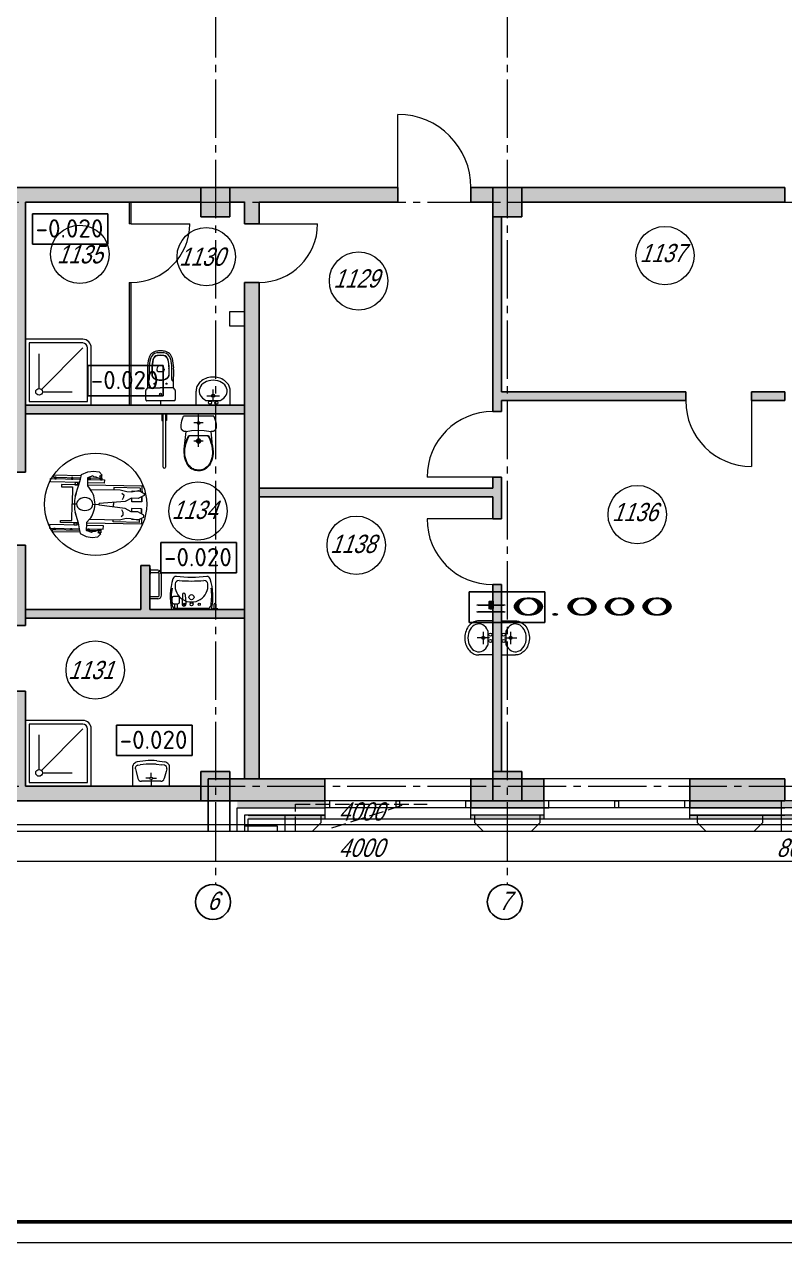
# Model space of a CAD drawing. Header units: millimetres. Extents: x 1949 to 134543, y 1145 to 48705.
# Drawn here: x 76947 to 84239, y 1145 to 12827 of the extents above; entities that cross this region are included whole.
import ezdxf

# ---------------------------------------------------------------- set-up
doc = ezdxf.new("R2010")
doc.units = ezdxf.units.MM
doc.linetypes.add('LTYPE_2', pattern=[270, 200, -70])
doc.linetypes.add('LTYPE_5', pattern=[1100, 800, -100, 100, -100])
for name, color, linetype, lineweight, true_color in [('STANDARD', 18, 'Continuous', 25, 0x000000), ('Общий01', 18, 'Continuous', 13, 0x000000), ('Общий02', 18, 'Continuous', 18, 0x000000), ('Растровая_поверхность', 18, 'Continuous', 5, 0x000000), ('Стена', 18, 'Continuous', 50, 0x000000), ('Текст_1_10', 18, 'Continuous', 25, 0x000000)]:
    doc.layers.add(name, color=color, linetype=linetype, lineweight=lineweight, true_color=true_color)
doc.layers.add('АГПТ', color=7, linetype='Continuous')
doc.layers.add('Горизонтали--MAJ', color=56, linetype='Continuous', lineweight=5)
doc.layers.add('Оси', color=30, linetype='LTYPE_5', lineweight=9)
doc.styles.add('ARIAL', font='arial.ttf')
doc.styles.add('ARIALUNICODEMS', font='ARIALUNI.ttf')
doc.styles.add('ISOCPEUR', font='isocpeur.ttf')

# ---------------------------------------------------------------- blocks, each defined once
blk = doc.blocks.new('1эт')
at = {"layer": 'Стена', "linetype": 'Continuous', "lineweight": 5}
for points in [[(-560371, 409943), (-560371, 409743), (-557771, 409743), (-557771, 409943)], [(-557371, 409943), (-557771, 409943), (-557771, 409543), (-557371, 409543)], [(-553371, 409943), (-553771, 409943), (-553771, 409543), (-553371, 409543)], [(-553371, 409743), (-549771, 409743), (-549771, 409943), (-553371, 409943)], [(-560171, 406843), (-557171, 406843), (-557171, 406963), (-560171, 406963)], [(-553771, 405823), (-556971, 405823), (-556971, 405703), (-553771, 405703)], [(-558591, 404763), (-558591, 404163), (-558471, 404163), (-558471, 404763)], [(-560171, 404043), (-557171, 404043), (-557171, 404163), (-560171, 404163)], [(-557371, 401943), (-557771, 401943), (-557771, 401543), (-557371, 401543)], [(-553371, 401943), (-553771, 401943), (-553771, 401543), (-553371, 401543)], [(-557771, 401743), (-563371, 401743), (-563371, 401543), (-557771, 401543)]]:
    blk.add_hatch(color=252, dxfattribs=at).paths.add_polyline_path(points)
h = blk.add_hatch(color=252, dxfattribs=at)
h.paths.add_polyline_path([(-553771, 409943), (-554069, 409943), (-554069, 409743), (-553771, 409743)])
h.paths.add_polyline_path([(-555069, 409743), (-555069, 409943), (-557371, 409943), (-557371, 409743)])
h = blk.add_hatch(color=252, dxfattribs=at)
h.paths.add_polyline_path([(-560371, 409743), (-560371, 406043), (-560171, 406043), (-560171, 409743)])
h.paths.add_polyline_path([(-560171, 403043), (-560371, 403043), (-560371, 401743), (-560171, 401743)])
h.paths.add_polyline_path([(-560171, 403943), (-560171, 405043), (-560371, 405043), (-560371, 403943)])
h = blk.add_hatch(color=252, dxfattribs=at)
h.paths.add_polyline_path([(-558723, 406963), (-558723, 408643), (-558753, 408643), (-558753, 406963)])
h.paths.add_polyline_path([(-558753, 409443), (-558723, 409443), (-558723, 409743), (-558753, 409743)])
h = blk.add_hatch(color=252, dxfattribs=at)
h.paths.add_polyline_path([(-557171, 408643), (-557171, 401843), (-556971, 401843), (-556971, 408643)])
h.paths.add_polyline_path([(-557171, 409443), (-556971, 409443), (-556971, 409743), (-557171, 409743)])
h = blk.add_hatch(color=252, dxfattribs=at)
h.paths.add_polyline_path([(-553651, 401943), (-553651, 404503), (-553771, 404503), (-553771, 401943)])
h.paths.add_polyline_path([(-553651, 409543), (-553771, 409543), (-553771, 406873), (-553651, 406873)])
h.paths.add_polyline_path([(-553771, 405973), (-553771, 405403), (-553651, 405403), (-553651, 405973)])
h = blk.add_hatch(color=252, dxfattribs=at)
h.paths.add_polyline_path([(-551127, 407143), (-553651, 407143), (-553651, 407023), (-551127, 407023)])
h.paths.add_polyline_path([(-550227, 407143), (-550227, 407023), (-549771, 407023), (-549771, 407143)])
h = blk.add_hatch(color=252, dxfattribs=at)
h.paths.add_polyline_path([(-556071, 401843), (-557371, 401843), (-557371, 401543), (-556071, 401543)])
h.paths.add_polyline_path([(-553071, 401843), (-554071, 401843), (-554071, 401543), (-553071, 401543)])
h.paths.add_polyline_path([(-549771, 401843), (-551071, 401843), (-551071, 401543), (-549771, 401543)])
h = blk.add_hatch(color=252, dxfattribs=at)
h.paths.add_polyline_path([(-549771, 401543), (-551071, 401543), (-551071, 401443), (-549771, 401443)])
h.paths.add_polyline_path([(-557271, 401543), (-557271, 401443), (-556071, 401443), (-556071, 401543)])
h.paths.add_polyline_path([(-554071, 401443), (-553071, 401443), (-553071, 401543), (-554071, 401543)])
h = blk.add_hatch(color=252, dxfattribs=at)
h.paths.add_polyline_path([(-546971, 401543), (-548171, 401543), (-548171, 401443), (-546971, 401443)])
h.paths.add_polyline_path([(-549771, 401543), (-549771, 401443), (-549371, 401443), (-549371, 401543)])
h.paths.add_polyline_path([(-545371, 401543), (-545771, 401543), (-545771, 401443), (-545371, 401443)])
h = blk.add_hatch(color=252, dxfattribs=at)
h.paths.add_polyline_path([(-549771, 401343), (-551071, 401343), (-551071, 401293), (-549771, 401293)])
h.paths.add_polyline_path([(-557121, 401343), (-557121, 401293), (-556071, 401293), (-556071, 401343)])
h.paths.add_polyline_path([(-554071, 401293), (-553071, 401293), (-553071, 401343), (-554071, 401343)])
h = blk.add_hatch(color=252, dxfattribs=at)
h.paths.add_polyline_path([(-546971, 401343), (-548171, 401343), (-548171, 401293), (-546971, 401293)])
h.paths.add_polyline_path([(-549771, 401343), (-549771, 401293), (-549371, 401293), (-549371, 401343)])
h.paths.add_polyline_path([(-545371, 401343), (-545771, 401343), (-545771, 401293), (-545371, 401293)])
at = {"layer": 'STANDARD', "color": 252, "linetype": 'Continuous', "lineweight": 5}
for p, q in [((-557371, 408243), (-557171, 408243)), ((-557371, 408043), (-557371, 408243)), ((-557171, 408243), (-557171, 408043)), ((-557171, 408043), (-557371, 408043)), ((-559389, 402643), (-560171, 402643)), ((-560171, 402643), (-560171, 401743)), ((-559389, 402593), (-560121, 402593)), ((-560121, 402593), (-560121, 401793)), ((-559987, 401968), (-559987, 402445)), ((-559954, 401955), (-559389, 402525)), ((-559321, 401793), (-559321, 402525)), ((-559271, 401743), (-559271, 402525)), ((-558530, 402088), (-558641, 402075)), ((-558519, 402041), (-558599, 402032)), ((-558384, 402041), (-558304, 402032)), ((-558373, 402088), (-558262, 402075)), ((-559941, 401923), (-559535, 401923)), ((-558702, 401743), (-558702, 402019)), ((-558667, 401978), (-558658, 401944)), ((-558658, 401944), (-558631, 401845)), ((-558633, 402028), (-558599, 402032)), ((-558451, 401867), (-558451, 401924)), ((-558270, 402028), (-558304, 402032)), ((-558245, 401944), (-558272, 401845)), ((-558236, 401978), (-558245, 401944)), ((-558201, 401743), (-558201, 402019)), ((-560171, 401743), (-559271, 401743)), ((-560121, 401793), (-559321, 401793)), ((-558702, 401743), (-558201, 401743)), ((-558320, 401808), (-558583, 401808)), ((-558469, 401850), (-558525, 401850)), ((-558451, 401833), (-558451, 401743)), ((-558434, 401850), (-558378, 401850)), ((-549521, 401543), (-549821, 401543)), ((-549821, 401543), (-549821, 401124))]:
    blk.add_line(p, q, dxfattribs=at)
at = {"layer": 'STANDARD', "color": 252, "linetype": 'LTYPE_2', "lineweight": 5}
for p, q in [((-556471, 401493), (-554671, 401493)), ((-556471, 401124), (-556471, 401493)), ((-556471, 401493), (-556171, 401493)), ((-555973, 401169), (-554971, 401493))]:
    blk.add_line(p, q, dxfattribs=at)
at = {"layer": 'STANDARD', "color": 252, "linetype": 'Continuous', "lineweight": 5}
blk.add_circle((-559987, 401923), 45.6, dxfattribs=at)
for centre, radius, start, end in [((-559389, 402525), 118, 0.0323, 90), ((-559389, 402525), 68, 0.0323, 90), ((-558653, 402013), 48.7, 140.2907, 172.9857), ((-558606, 401962), 118, 107.058, 136.0237), ((-558451, 401443), 650, 83.0337, 96.9666), ((-558451, 401445), 600, 83.5076, 96.4926), ((-558297, 401962), 118, 43.9764, 72.9421), ((-558249, 402013), 48.7, 7.0144, 39.7094), ((-558629, 401988), 40, 96.4926, 195.2024), ((-558451, 401850), 17.2, 0, 360), ((-558274, 401988), 40, 344.7977, 83.5075), ((-558583, 401858), 50, 195.2025, 270), ((-558320, 401858), 50, 270.0001, 344.7976)]:
    blk.add_arc(centre, radius, start, end, dxfattribs=at)
at = {"layer": 'АГПТ', "color": 252, "lineweight": 15}
blk.add_lwpolyline([(-590869, 401124), (-566368, 401124), (-566200, 400524), (-566200, 401743), (-566032, 401124), (-540639, 401124)], dxfattribs=at)
at = {"layer": 'Горизонтали--MAJ', "color": 252, "linetype": 'Continuous', "lineweight": 5}
for p, q in [((-559389, 407863), (-560171, 407863)), ((-560171, 407863), (-560171, 406963)), ((-559389, 407813), (-560121, 407813)), ((-560121, 407813), (-560121, 407013)), ((-559954, 407175), (-559389, 407745)), ((-559321, 407013), (-559321, 407745)), ((-559271, 406963), (-559271, 407745)), ((-559987, 407188), (-559987, 407665)), ((-558372, 407456), (-558372, 407444)), ((-558273, 407456), (-558273, 407444)), ((-558484, 407298), (-558501, 407281)), ((-558161, 407298), (-558143, 407281)), ((-557823, 407217), (-557828, 407202)), ((-557816, 407231), (-557823, 407217)), ((-557808, 407245), (-557816, 407231)), ((-557798, 407258), (-557808, 407245)), ((-557788, 407270), (-557798, 407258)), ((-557776, 407282), (-557788, 407270)), ((-557760, 407295), (-557776, 407282)), ((-557742, 407307), (-557760, 407295)), ((-557723, 407318), (-557742, 407307)), ((-557703, 407327), (-557723, 407318)), ((-557682, 407334), (-557703, 407327)), ((-557660, 407340), (-557682, 407334)), ((-557638, 407343), (-557660, 407340)), ((-557615, 407345), (-557638, 407343)), ((-557593, 407345), (-557615, 407345)), ((-557570, 407344), (-557593, 407345)), ((-557548, 407341), (-557570, 407344)), ((-557526, 407335), (-557548, 407341)), ((-557505, 407329), (-557526, 407335)), ((-557484, 407320), (-557505, 407329)), ((-557465, 407310), (-557484, 407320)), ((-557447, 407298), (-557465, 407310)), ((-557426, 407281), (-557447, 407298)), ((-557408, 407263), (-557426, 407281)), ((-557393, 407242), (-557408, 407263)), ((-557381, 407219), (-557393, 407242)), ((-557373, 407195), (-557381, 407219)), ((-559941, 407143), (-559535, 407143)), ((-558525, 407038), (-558525, 407160)), ((-558489, 407199), (-558325, 407199)), ((-558320, 407199), (-558325, 407199)), ((-558156, 407199), (-558320, 407199)), ((-558120, 407160), (-558120, 407038)), ((-557834, 407177), (-557835, 407154)), ((-557835, 406963), (-557835, 407154)), ((-557831, 407189), (-557834, 407177)), ((-557828, 407202), (-557831, 407189)), ((-557686, 407091), (-557516, 407091)), ((-557601, 407006), (-557601, 407176)), ((-557370, 407182), (-557373, 407195)), ((-557368, 407170), (-557370, 407182)), ((-557368, 407154), (-557368, 407170)), ((-557368, 406963), (-557368, 407154)), ((-560171, 406963), (-559271, 406963)), ((-560121, 407013), (-559321, 407013)), ((-558325, 407019), (-558511, 407019)), ((-558322, 407019), (-558325, 407019)), ((-558320, 407019), (-558322, 407019)), ((-558321, 407019), (-558321, 406963)), ((-558133, 407019), (-558320, 407019)), ((-557835, 406963), (-557368, 406963)), ((-557700, 407027), (-557503, 407027)), ((-558321, 406843), (-558221, 406843)), ((-558321, 406837), (-558321, 406843)), ((-558221, 406837), (-558321, 406837)), ((-558304, 406837), (-558304, 406753)), ((-558304, 406753), (-558298, 406753)), ((-558298, 406753), (-558298, 406837)), ((-558298, 406837), (-558298, 406819)), ((-558298, 406756), (-558287, 406756)), ((-558287, 406113), (-558287, 406837)), ((-558255, 406837), (-558255, 406113)), ((-558255, 406756), (-558245, 406756)), ((-558245, 406753), (-558245, 406837)), ((-558245, 406837), (-558245, 406835)), ((-558239, 406753), (-558245, 406753)), ((-558239, 406837), (-558239, 406753)), ((-558221, 406843), (-558222, 406843)), ((-558221, 406843), (-558221, 406837)), ((-558040, 406690), (-558037, 406719)), ((-558037, 406719), (-558031, 406747)), ((-558031, 406747), (-558023, 406774)), ((-558023, 406774), (-558007, 406810)), ((-558023, 406774), (-558023, 406773)), ((-557593, 406810), (-558007, 406810)), ((-558007, 406810), (-558007, 406810)), ((-557737, 406717), (-557865, 406717)), ((-557817, 406720), (-557816, 406723)), ((-557817, 406716), (-557817, 406720)), ((-557817, 406713), (-557817, 406716)), ((-557817, 406716), (-557817, 406716)), ((-557816, 406710), (-557817, 406713)), ((-557816, 406723), (-557814, 406725)), ((-557814, 406708), (-557816, 406710)), ((-557814, 406725), (-557813, 406728)), ((-557813, 406705), (-557814, 406708)), ((-557813, 406728), (-557811, 406730)), ((-557811, 406730), (-557809, 406732)), ((-557809, 406732), (-557806, 406733)), ((-557806, 406733), (-557803, 406734)), ((-557803, 406734), (-557800, 406734)), ((-557801, 406392), (-557801, 406843)), ((-557800, 406734), (-557797, 406734)), ((-557797, 406734), (-557794, 406733)), ((-557794, 406733), (-557792, 406732)), ((-557792, 406732), (-557790, 406730)), ((-557790, 406730), (-557787, 406728)), ((-557787, 406728), (-557786, 406725)), ((-557786, 406708), (-557787, 406705)), ((-557786, 406725), (-557785, 406723)), ((-557785, 406710), (-557786, 406708)), ((-557785, 406723), (-557784, 406720)), ((-557784, 406713), (-557785, 406710)), ((-557784, 406720), (-557783, 406716)), ((-557783, 406716), (-557784, 406713)), ((-557593, 406810), (-557582, 406784)), ((-557582, 406784), (-557573, 406757)), ((-557573, 406757), (-557566, 406729)), ((-557566, 406729), (-557561, 406701)), ((-558041, 406661), (-558040, 406690)), ((-558041, 406661), (-558041, 406661)), ((-558041, 406655), (-558041, 406661)), ((-558040, 406649), (-558041, 406655)), ((-558039, 406644), (-558040, 406649)), ((-558037, 406639), (-558039, 406644)), ((-558035, 406634), (-558037, 406639)), ((-558033, 406629), (-558035, 406634)), ((-558030, 406625), (-558033, 406629)), ((-558027, 406621), (-558030, 406625)), ((-558023, 406617), (-558027, 406621)), ((-558020, 406613), (-558023, 406617)), ((-558015, 406610), (-558020, 406613)), ((-558011, 406608), (-558015, 406610)), ((-558007, 406605), (-558011, 406608)), ((-558002, 406603), (-558007, 406605)), ((-557997, 406602), (-558002, 406603)), ((-557992, 406601), (-557997, 406602)), ((-557997, 406357), (-557971, 406601)), ((-557987, 406600), (-557992, 406601)), ((-557982, 406600), (-557987, 406600)), ((-557976, 406601), (-557982, 406600)), ((-557971, 406601), (-557976, 406601)), ((-557971, 406601), (-557897, 406614)), ((-557971, 406601), (-557971, 406601)), ((-557956, 406503), (-557934, 406545)), ((-557948, 406499), (-557924, 406545)), ((-557934, 406545), (-557667, 406545)), ((-557934, 406545), (-557934, 406544)), ((-557924, 406545), (-557924, 406544)), ((-557897, 406614), (-557800, 406619)), ((-557811, 406703), (-557813, 406705)), ((-557809, 406702), (-557811, 406703)), ((-557806, 406700), (-557809, 406702)), ((-557803, 406699), (-557806, 406700)), ((-557800, 406699), (-557803, 406699)), ((-557797, 406699), (-557800, 406699)), ((-557800, 406619), (-557725, 406616)), ((-557800, 406619), (-557800, 406619)), ((-557794, 406700), (-557797, 406699)), ((-557792, 406702), (-557794, 406700)), ((-557790, 406703), (-557792, 406702)), ((-557787, 406705), (-557790, 406703)), ((-557725, 406616), (-557629, 406601)), ((-557677, 406545), (-557658, 406512)), ((-557667, 406545), (-557648, 406511)), ((-557667, 406545), (-557667, 406544)), ((-557629, 406601), (-557629, 406601)), ((-557622, 406600), (-557629, 406601)), ((-557604, 406357), (-557629, 406601)), ((-557617, 406600), (-557622, 406600)), ((-557612, 406600), (-557617, 406600)), ((-557607, 406601), (-557612, 406600)), ((-557602, 406602), (-557607, 406601)), ((-557597, 406604), (-557602, 406602)), ((-557592, 406606), (-557597, 406604)), ((-557588, 406608), (-557592, 406606)), ((-557584, 406611), (-557588, 406608)), ((-557580, 406614), (-557584, 406611)), ((-557576, 406618), (-557580, 406614)), ((-557573, 406622), (-557576, 406618)), ((-557569, 406626), (-557573, 406622)), ((-557567, 406631), (-557569, 406626)), ((-557564, 406635), (-557567, 406631)), ((-557563, 406640), (-557564, 406635)), ((-557561, 406645), (-557563, 406640)), ((-557561, 406701), (-557559, 406661)), ((-557560, 406651), (-557561, 406645)), ((-557559, 406656), (-557560, 406651)), ((-557559, 406661), (-557559, 406656)), ((-557997, 406357), (-557991, 406395)), ((-557991, 406395), (-557982, 406431)), ((-557988, 406356), (-557982, 406393)), ((-557982, 406431), (-557971, 406468)), ((-557982, 406393), (-557974, 406429)), ((-557974, 406429), (-557963, 406464)), ((-557971, 406468), (-557956, 406503)), ((-557963, 406464), (-557948, 406499)), ((-557737, 406470), (-557865, 406470)), ((-557658, 406512), (-557643, 406479)), ((-557648, 406511), (-557633, 406477)), ((-557643, 406479), (-557631, 406444)), ((-557633, 406477), (-557621, 406441)), ((-557631, 406444), (-557621, 406409)), ((-557621, 406441), (-557611, 406404)), ((-557621, 406409), (-557613, 406356)), ((-557611, 406404), (-557604, 406357)), ((-557999, 406312), (-557997, 406357)), ((-557996, 406282), (-557999, 406312)), ((-557999, 406312), (-557999, 406311)), ((-557997, 406357), (-557997, 406357)), ((-557992, 406252), (-557996, 406282)), ((-557985, 406223), (-557992, 406252)), ((-557989, 406312), (-557988, 406356)), ((-557987, 406283), (-557989, 406312)), ((-557983, 406254), (-557987, 406283)), ((-557976, 406195), (-557985, 406223)), ((-557976, 406226), (-557983, 406254)), ((-557968, 406198), (-557976, 406226)), ((-557628, 406212), (-557644, 406171)), ((-557620, 406209), (-557636, 406167)), ((-557620, 406240), (-557628, 406212)), ((-557615, 406269), (-557620, 406240)), ((-557611, 406238), (-557620, 406209)), ((-557611, 406298), (-557615, 406269)), ((-557613, 406356), (-557611, 406327)), ((-557613, 406356), (-557613, 406355)), ((-557611, 406327), (-557611, 406298)), ((-557606, 406267), (-557611, 406238)), ((-557603, 406297), (-557606, 406267)), ((-557604, 406357), (-557602, 406327)), ((-557604, 406357), (-557604, 406357)), ((-557602, 406327), (-557603, 406297)), ((-559407, 406009), (-559320, 406049)), ((-559320, 406049), (-559241, 406059)), ((-559241, 406059), (-559164, 406046)), ((-559164, 406046), (-559122, 406002)), ((-557964, 406167), (-557976, 406195)), ((-557956, 406171), (-557968, 406198)), ((-557950, 406143), (-557964, 406167)), ((-557964, 406167), (-557964, 406167)), ((-557943, 406148), (-557956, 406171)), ((-557956, 406171), (-557956, 406171)), ((-557940, 406129), (-557950, 406143)), ((-557934, 406135), (-557943, 406148)), ((-557929, 406117), (-557940, 406129)), ((-557923, 406124), (-557934, 406135)), ((-557918, 406106), (-557929, 406117)), ((-557912, 406112), (-557923, 406124)), ((-557905, 406095), (-557918, 406106)), ((-557900, 406103), (-557912, 406112)), ((-557892, 406086), (-557905, 406095)), ((-557887, 406094), (-557900, 406103)), ((-557877, 406078), (-557892, 406086)), ((-557874, 406087), (-557887, 406094)), ((-557862, 406072), (-557877, 406078)), ((-557860, 406081), (-557874, 406087)), ((-557874, 406087), (-557874, 406086)), ((-557848, 406067), (-557862, 406072)), ((-557845, 406076), (-557860, 406081)), ((-557832, 406064), (-557848, 406067)), ((-557830, 406073), (-557845, 406076)), ((-557816, 406061), (-557832, 406064)), ((-557816, 406070), (-557830, 406073)), ((-557800, 406070), (-557816, 406070)), ((-557800, 406060), (-557816, 406061)), ((-557774, 406072), (-557800, 406070)), ((-557800, 406070), (-557800, 406069)), ((-557773, 406063), (-557800, 406060)), ((-557759, 406075), (-557774, 406072)), ((-557757, 406066), (-557773, 406063)), ((-557744, 406080), (-557759, 406075)), ((-557742, 406071), (-557757, 406066)), ((-557730, 406085), (-557744, 406080)), ((-557727, 406077), (-557742, 406071)), ((-557717, 406092), (-557730, 406085)), ((-557712, 406084), (-557727, 406077)), ((-557704, 406101), (-557717, 406092)), ((-557699, 406093), (-557712, 406084)), ((-557691, 406110), (-557704, 406101)), ((-557686, 406103), (-557699, 406093)), ((-557680, 406120), (-557691, 406110)), ((-557674, 406114), (-557686, 406103)), ((-557670, 406132), (-557680, 406120)), ((-557663, 406125), (-557674, 406114)), ((-557660, 406144), (-557670, 406132)), ((-557653, 406139), (-557663, 406125)), ((-557652, 406158), (-557660, 406144)), ((-557644, 406153), (-557653, 406139)), ((-557644, 406171), (-557652, 406158)), ((-557644, 406171), (-557644, 406171)), ((-557636, 406167), (-557644, 406153)), ((-557636, 406167), (-557636, 406167)), ((-559831, 405909), (-559830, 405955)), ((-559432, 405900), (-559831, 405909)), ((-559830, 405955), (-559421, 405946)), ((-559788, 406003), (-559789, 405974)), ((-559789, 405974), (-559417, 405967)), ((-559410, 405995), (-559788, 406003)), ((-559772, 405974), (-559772, 405954)), ((-559751, 405974), (-559772, 405974)), ((-559772, 405954), (-559752, 405953)), ((-559752, 405953), (-559751, 405974)), ((-559681, 405874), (-559681, 405844)), ((-559440, 405869), (-559681, 405874)), ((-559543, 405969), (-559544, 405949)), ((-559544, 405949), (-559523, 405948)), ((-559523, 405969), (-559543, 405969)), ((-559523, 405948), (-559523, 405969)), ((-559494, 405901), (-559495, 405870)), ((-559456, 405901), (-559494, 405901)), ((-559457, 405869), (-559456, 405901)), ((-559440, 405869), (-559421, 405946)), ((-559421, 405946), (-559407, 406009)), ((-559322, 405881), (-559323, 405854)), ((-559321, 405964), (-559322, 405881)), ((-559093, 405893), (-559322, 405898)), ((-559250, 405992), (-559321, 405964)), ((-559321, 405964), (-559125, 405960)), ((-559321, 405944), (-559092, 405939)), ((-559304, 405964), (-559304, 405944)), ((-559284, 405964), (-559304, 405964)), ((-559304, 405944), (-559284, 405943)), ((-559284, 405943), (-559284, 405964)), ((-559236, 405977), (-559250, 405992)), ((-559202, 405976), (-559236, 405977)), ((-559154, 405951), (-559202, 405976)), ((-559122, 406002), (-559159, 405990)), ((-559159, 405990), (-559144, 405961)), ((-559125, 405989), (-559159, 405990)), ((-559144, 405961), (-559154, 405951)), ((-559144, 405961), (-559145, 405940)), ((-559145, 405940), (-559124, 405940)), ((-559124, 405960), (-559144, 405961)), ((-559125, 405960), (-559125, 405989)), ((-559124, 405940), (-559124, 405960)), ((-559092, 405939), (-559093, 405893)), ((-559681, 405844), (-559527, 405840)), ((-559527, 405840), (-559532, 405610)), ((-559495, 405870), (-559457, 405869)), ((-559490, 405716), (-559440, 405869)), ((-558574, 405851), (-559323, 405866)), ((-559323, 405854), (-559285, 405808)), ((-559285, 405808), (-558875, 405799)), ((-558961, 405833), (-558962, 405801)), ((-558601, 405825), (-558961, 405833)), ((-558875, 405799), (-558786, 405777)), ((-558853, 405757), (-558827, 405731)), ((-558827, 405731), (-558828, 405700)), ((-558786, 405777), (-558722, 405776)), ((-558722, 405776), (-558625, 405792)), ((-558713, 405777), (-558713, 405787)), ((-558713, 405787), (-558602, 405784)), ((-558547, 405722), (-558627, 405683)), ((-558625, 405792), (-558546, 405749)), ((-558601, 405825), (-558602, 405784)), ((-558577, 405707), (-558579, 405636)), ((-558579, 405636), (-558577, 405707)), ((-558576, 405765), (-558574, 405851)), ((-558576, 405784), (-558576, 405765)), ((-558546, 405749), (-558547, 405722)), ((-559537, 405379), (-559532, 405610)), ((-559532, 405610), (-559472, 405608)), ((-559250, 405604), (-559169, 405602)), ((-559163, 405615), (-559169, 405602)), ((-559163, 405589), (-559169, 405602)), ((-558805, 405642), (-559163, 405615)), ((-558807, 405547), (-559163, 405589)), ((-558967, 405566), (-558966, 405598)), ((-558965, 405630), (-558966, 405598)), ((-558828, 405700), (-558848, 405665)), ((-558725, 405501), (-558807, 405547)), ((-558721, 405685), (-558805, 405642)), ((-558627, 405683), (-558721, 405685)), ((-558718, 405546), (-558719, 405501)), ((-558581, 405543), (-558718, 405546)), ((-558716, 405639), (-558715, 405684)), ((-558579, 405636), (-558716, 405639)), ((-558582, 405472), (-558581, 405543)), ((-558581, 405543), (-558582, 405472)), ((-559692, 405352), (-559691, 405382)), ((-559691, 405382), (-559537, 405379)), ((-559495, 405502), (-559451, 405347)), ((-559333, 405357), (-559294, 405401)), ((-559294, 405401), (-558884, 405392)), ((-558971, 405363), (-558970, 405394)), ((-558884, 405392), (-558793, 405411)), ((-558860, 405434), (-558833, 405459)), ((-558833, 405489), (-558851, 405525)), ((-558833, 405459), (-558833, 405489)), ((-558793, 405411), (-558730, 405410)), ((-558730, 405410), (-558633, 405389)), ((-558631, 405499), (-558725, 405501)), ((-558721, 405408), (-558721, 405398)), ((-558721, 405398), (-558610, 405396)), ((-558633, 405389), (-558553, 405429)), ((-558552, 405456), (-558631, 405499)), ((-558611, 405355), (-558610, 405396)), ((-558583, 405414), (-558585, 405329)), ((-558584, 405395), (-558583, 405414)), ((-558553, 405429), (-558552, 405456)), ((-559843, 405324), (-559844, 405277)), ((-559844, 405277), (-559436, 405269)), ((-559445, 405315), (-559843, 405324)), ((-559804, 405227), (-559804, 405256)), ((-559804, 405256), (-559432, 405248)), ((-559426, 405220), (-559804, 405227)), ((-559787, 405256), (-559786, 405276)), ((-559766, 405255), (-559787, 405256)), ((-559786, 405276), (-559766, 405276)), ((-559766, 405276), (-559766, 405255)), ((-559451, 405347), (-559692, 405352)), ((-559558, 405251), (-559558, 405271)), ((-559558, 405271), (-559537, 405271)), ((-559538, 405251), (-559558, 405251)), ((-559537, 405271), (-559538, 405251)), ((-559507, 405317), (-559506, 405348)), ((-559469, 405316), (-559507, 405317)), ((-559506, 405348), (-559468, 405347)), ((-559468, 405347), (-559469, 405316)), ((-559451, 405347), (-559436, 405269)), ((-559436, 405269), (-559424, 405205)), ((-559424, 405205), (-559339, 405162)), ((-559336, 405246), (-559334, 405330)), ((-559267, 405216), (-559336, 405246)), ((-559336, 405246), (-559140, 405242)), ((-559335, 405267), (-559106, 405262)), ((-559334, 405330), (-559333, 405357)), ((-558585, 405329), (-559334, 405344)), ((-559105, 405308), (-559334, 405313)), ((-559319, 405246), (-559319, 405266)), ((-559319, 405266), (-559298, 405266)), ((-559299, 405245), (-559319, 405246)), ((-559298, 405266), (-559299, 405245)), ((-559252, 405230), (-559267, 405216)), ((-559218, 405230), (-559252, 405230)), ((-559169, 405252), (-559218, 405230)), ((-559175, 405214), (-559160, 405243)), ((-559139, 405200), (-559175, 405214)), ((-559141, 405214), (-559175, 405214)), ((-559160, 405243), (-559169, 405252)), ((-559160, 405243), (-559159, 405263)), ((-559139, 405242), (-559160, 405243)), ((-559159, 405263), (-559139, 405263)), ((-559140, 405242), (-559141, 405214)), ((-559139, 405263), (-559139, 405242)), ((-559106, 405262), (-559105, 405308)), ((-558611, 405355), (-558971, 405363)), ((-559339, 405162), (-559260, 405148)), ((-559260, 405148), (-559183, 405159)), ((-559183, 405159), (-559139, 405200)), ((-558471, 404752), (-558465, 404752)), ((-558465, 404722), (-558471, 404722)), ((-558471, 404647), (-558471, 404722)), ((-558465, 404722), (-558465, 404647)), ((-558465, 404647), (-558471, 404647)), ((-558359, 404702), (-558465, 404702)), ((-558465, 404670), (-558358, 404670)), ((-558341, 404356), (-558341, 404654)), ((-558309, 404358), (-558309, 404652)), ((-558465, 404362), (-558471, 404362)), ((-558471, 404362), (-558471, 404287)), ((-558465, 404287), (-558471, 404287)), ((-558465, 404287), (-558465, 404362)), ((-558465, 404339), (-558358, 404339)), ((-558359, 404308), (-558465, 404308)), ((-558163, 404261), (-558163, 404321)), ((-558083, 404341), (-558143, 404341)), ((-558143, 404241), (-558083, 404241)), ((-558133, 404241), (-558133, 404166)), ((-558133, 404241), (-558093, 404241)), ((-558093, 404241), (-558093, 404166)), ((-558063, 404261), (-558063, 404321)), ((-558020, 404368), (-558028, 404236)), ((-558005, 404233), (-557999, 404233)), ((-558002, 404229), (-558002, 404237)), ((-557984, 404368), (-557976, 404236)), ((-557591, 404228), (-557591, 404169)), ((-557574, 404243), (-557576, 404243)), ((-557559, 404169), (-557559, 404228)), ((-558170, 404163), (-557625, 404163)), ((-558133, 404166), (-558153, 404166)), ((-558115, 404178), (-557679, 404178)), ((-558041, 404163), (-558101, 404163)), ((-558093, 404166), (-558073, 404166)), ((-557612, 404169), (-557612, 404163)), ((-557537, 404169), (-557612, 404169)), ((-554129, 403890), (-554137, 403870)), ((-554118, 403909), (-554129, 403890)), ((-554107, 403928), (-554118, 403909)), ((-554090, 403948), (-554107, 403928)), ((-554071, 403966), (-554090, 403948)), ((-554050, 403981), (-554071, 403966)), ((-554027, 403993), (-554050, 403981)), ((-554003, 404002), (-554027, 403993)), ((-553991, 404004), (-554003, 404002)), ((-553978, 404006), (-553991, 404004)), ((-553963, 404007), (-553978, 404006)), ((-553771, 404007), (-553963, 404007)), ((-553835, 403674), (-553835, 403872)), ((-553771, 403539), (-553771, 404007)), ((-553651, 404007), (-553460, 404007)), ((-553651, 403539), (-553651, 404007)), ((-553588, 403674), (-553588, 403872)), ((-553460, 404007), (-553445, 404006)), ((-553445, 404006), (-553432, 404004)), ((-553432, 404004), (-553420, 404002)), ((-553420, 404002), (-553396, 403993)), ((-553396, 403993), (-553373, 403981)), ((-553373, 403981), (-553352, 403966)), ((-553352, 403966), (-553333, 403948)), ((-553333, 403948), (-553316, 403928)), ((-553316, 403928), (-553305, 403909)), ((-553305, 403909), (-553294, 403890)), ((-553294, 403890), (-553286, 403870)), ((-554152, 403804), (-554154, 403782)), ((-554154, 403782), (-554154, 403759)), ((-554154, 403759), (-554152, 403737)), ((-554149, 403827), (-554152, 403804)), ((-554152, 403737), (-554148, 403715)), ((-554144, 403848), (-554149, 403827)), ((-554148, 403715), (-554143, 403693)), ((-554137, 403870), (-554144, 403848)), ((-553814, 403773), (-553984, 403773)), ((-553899, 403688), (-553899, 403858)), ((-553609, 403773), (-553439, 403773)), ((-553524, 403688), (-553524, 403858)), ((-553286, 403870), (-553279, 403848)), ((-553275, 403715), (-553280, 403693)), ((-553279, 403848), (-553274, 403827)), ((-553271, 403737), (-553275, 403715)), ((-553274, 403827), (-553271, 403804)), ((-553271, 403804), (-553269, 403782)), ((-553269, 403759), (-553271, 403737)), ((-553269, 403782), (-553269, 403759)), ((-554143, 403693), (-554135, 403672)), ((-554135, 403672), (-554126, 403652)), ((-554126, 403652), (-554116, 403633)), ((-554116, 403633), (-554104, 403615)), ((-554104, 403615), (-554090, 403598)), ((-554090, 403598), (-554079, 403587)), ((-554079, 403587), (-554066, 403576)), ((-554066, 403576), (-554053, 403567)), ((-554053, 403567), (-554040, 403559)), ((-554040, 403559), (-554025, 403552)), ((-554025, 403552), (-554010, 403546)), ((-554010, 403546), (-553998, 403543)), ((-553998, 403543), (-553985, 403541)), ((-553985, 403541), (-553963, 403539)), ((-553771, 403539), (-553963, 403539)), ((-553651, 403539), (-553460, 403539)), ((-553438, 403541), (-553460, 403539)), ((-553425, 403543), (-553438, 403541)), ((-553413, 403546), (-553425, 403543)), ((-553398, 403552), (-553413, 403546)), ((-553383, 403559), (-553398, 403552)), ((-553370, 403567), (-553383, 403559)), ((-553357, 403576), (-553370, 403567)), ((-553344, 403587), (-553357, 403576)), ((-553333, 403598), (-553344, 403587)), ((-553319, 403615), (-553333, 403598)), ((-553307, 403633), (-553319, 403615)), ((-553296, 403652), (-553307, 403633)), ((-553288, 403672), (-553296, 403652)), ((-553280, 403693), (-553288, 403672))]:
    blk.add_line(p, q, dxfattribs=at)
for centre, radius in [((-558405, 407255), 7.5), ((-558240, 407255), 7.5), ((-559987, 407143), 45.6), ((-558322, 407110), 13.5), ((-557601, 407091), 21.3), ((-557644, 406995), 21.3), ((-557559, 406995), 21.3), ((-557801, 406470), 30), ((-557801, 406470), 25), ((-559212, 405603), 700), ((-558332, 404673), 15.9), ((-558002, 404233), 15), ((-558002, 404233), 3.27), ((-557898, 404331), 35), ((-557897, 404233), 20), ((-557792, 404233), 15), ((-553899, 403773), 21.3), ((-553803, 403816), 21.3), ((-553803, 403730), 21.3), ((-553620, 403816), 21.3), ((-553620, 403730), 21.3), ((-553524, 403773), 21.3)]:
    blk.add_circle(centre, radius, dxfattribs=at)
for centre, radius, start, end in [((-559389, 407745), 118, 0.0323, 90), ((-559389, 407745), 68, 0.0323, 90), ((-557952, 407464), 550, 165.4605, 179.2905), ((-558355, 407568), 134, 98.8162, 165.4605), ((-557952, 407464), 526, 165.4605, 179.2905), ((-558355, 407568), 110, 98.8162, 165.4605), ((-557952, 407464), 490, 165.4605, 179.2905), ((-557952, 407464), 486, 165.4605, 179.2905), ((-558355, 407568), 74, 98.8162, 165.4605), ((-558355, 407568), 70, 98.8162, 165.4605), ((-558325, 407374), 330, 89.5659, 98.8162), ((-558325, 407374), 306, 89.5319, 98.8162), ((-558325, 407374), 270, 89.4695, 98.8162), ((-558325, 407374), 266, 89.4615, 98.8162), ((-558320, 407374), 330, 81.1838, 90.4341), ((-558320, 407374), 306, 81.1838, 90.4681), ((-558320, 407374), 270, 81.1838, 90.5305), ((-558320, 407374), 266, 81.1838, 90.5385), ((-558290, 407568), 70, 14.5395, 81.1838), ((-558290, 407568), 74, 14.5395, 81.1838), ((-558290, 407568), 110, 14.5395, 81.1838), ((-558290, 407568), 134, 14.5395, 81.1838), ((-558692, 407464), 486, 0.7095, 14.5395), ((-558692, 407464), 490, 0.7095, 14.5395), ((-558692, 407464), 526, 0.7095, 14.5395), ((-558692, 407464), 550, 0.7095, 14.5395), ((-553003, 407402), 5500, 179.2905, 182.1362), ((-553003, 407402), 5476, 179.2905, 180.9364), ((-553003, 407402), 5440, 179.2905, 180.1648), ((-558368, 407387), 75, 180.1648, 250.016), ((-553003, 407402), 5436, 179.2905, 180.1648), ((-558368, 407387), 71, 180.1648, 250.016), ((-558325, 407456), 47, 86.9509, 180), ((-558352, 407444), 20, 180, 260.2849), ((-558325, 407601), 180, 260.2849, 270.7958), ((-558320, 407456), 47, 0, 93.0491), ((-558320, 407601), 180, 269.2042, 279.7151), ((-558293, 407444), 20, 279.7151, 360), ((-558277, 407387), 71, 289.984, 359.8352), ((-558277, 407387), 75, 289.984, 359.8352), ((-563642, 407402), 5436, 359.8352, 0.7095), ((-563642, 407402), 5440, 359.8352, 0.7095), ((-563642, 407402), 5476, 359.0636, 0.7095), ((-563642, 407402), 5500, 357.8638, 0.7095), ((-558498, 407313), 20, 315, 0.9364), ((-558325, 407504), 200, 250.016, 270.7162), ((-558325, 407504), 196, 250.016, 270.7308), ((-558320, 407504), 196, 269.2692, 289.984), ((-558320, 407504), 200, 269.2838, 289.984), ((-558147, 407313), 20, 179.0636, 225), ((-558506, 407160), 19, 124.9372, 180), ((-558522, 407184), 10, 304.9372, 343.7848), ((-558489, 407174), 25, 90, 163.7848), ((-558156, 407174), 25, 16.2152, 90), ((-558122, 407184), 10, 196.2152, 235.0628), ((-558139, 407160), 19, 0, 55.0628), ((-558505, 407038), 20, 180, 240.9831), ((-558511, 407027), 8, 245.2115, 270), ((-558133, 407027), 8, 270, 294.7885), ((-558140, 407038), 20, 299.0169, 0), ((-558271, 406113), 16, 180.045, 359.9417), ((-558359, 404652), 50, 359.998, 89.9962), ((-558358, 404654), 16.7, 359.998, 89.9962), ((-557421, 404341), 770, 161.7769, 193.3781), ((-558105, 404566), 50, 90.0118, 161.7769), ((-558073, 404509), 50, 84.8385, 174.1032), ((-557897, 406591), 1985, 263.9836, 276.0401), ((-557898, 406439), 1887, 264.8385, 275.1913), ((-557723, 404509), 50, 5.9265, 95.1913), ((-557690, 404566), 50, 18.2467, 90.0118), ((-558374, 404341), 770, 346.6455, 18.2468), ((-557553, 404335), 622, 169.0142, 190.8), ((-557898, 404491), 226, 174.1032, 5.9265), ((-558002, 404368), 18, 0.0118, 180.0118), ((-558372, 404339), 751, 350.884, 8.777), ((-558359, 404358), 50, 269.9962, 359.998), ((-558358, 404356), 16.7, 269.9962, 359.998), ((-558115, 404228), 50, 190.8, 270.0118), ((-558143, 404321), 20, 90.0118, 180.0118), ((-558143, 404261), 20, 180.0118, 270.0118), ((-558083, 404321), 20, 0.0118, 90.0118), ((-558083, 404261), 20, 270.0118, 0.0118), ((-558004, 404233), 24.1, 171.1, 275.2403), ((-558000, 404233), 24.1, 264.7833, 8.9237), ((-557679, 404228), 50, 270.0118, 350.884), ((-557576, 404228), 15, 90.0118, 180.0118), ((-557574, 404228), 15, 0.0118, 90.0118)]:
    blk.add_arc(centre, radius, start, end, dxfattribs=at)
for centre, major_axis, ratio, start_param, end_param in [((-557601, 407154), (-191, 0), 0.777778, 2.111896, 7.312882), ((-559361, 405606), (9, -247), 0.570042, 4.036454, 4.679338), ((-559361, 405606), (9, -247), 0.570042, 1.537746, 2.506215), ((-559361, 405606), (-20, -247), 0.570042, 4.74544, 5.388324), ((-559361, 405606), (-111, 2), 0.793108, 0, 3.141593), ((-559361, 405606), (111, -2), 0.793108, 0, 3.141593), ((-559361, 405606), (-20, -247), 0.570042, 0.635378, 1.603847), ((-553963, 403773), (0, -191), 0.777778, 2.111896, 7.312882), ((-553460, 403773), (0, 191), 0.777778, 2.111896, 7.312882)]:
    blk.add_ellipse(centre, major_axis=major_axis, ratio=ratio, start_param=start_param, end_param=end_param, dxfattribs=at)
at = {"layer": 'Общий01', "color": 252, "linetype": 'LTYPE_5', "lineweight": 5}
for p, q in [((-557571, 440023), (-557571, 400396)), ((-553571, 440023), (-553571, 400396)), ((-589863, 409743), (-542535, 409743)), ((-589863, 401743), (-542536, 401743))]:
    blk.add_line(p, q, dxfattribs=at)
at = {"layer": 'Общий01', "color": 252, "linetype": 'Continuous', "lineweight": 5}
for p, q in [((-587571, 401216), (-545571, 401216)), ((-587571, 400716), (-545571, 400716))]:
    blk.add_line(p, q, dxfattribs=at)
at = {"layer": 'Общий01', "color": 252, "linetype": 'Continuous', "lineweight": 25}
for centre in [(-557605, 400156), (-553605, 400156)]:
    blk.add_circle(centre, 240, dxfattribs=at)
at = {"layer": 'Общий02', "color": 252, "linetype": 'Continuous', "lineweight": 5}
for p, q in [((-554071, 401843), (-556071, 401843)), ((-551071, 401843), (-553071, 401843)), ((-556071, 401293), (-554071, 401293)), ((-553071, 401293), (-551071, 401293))]:
    blk.add_line(p, q, dxfattribs=at)
at = {"layer": 'Оси', "color": 252, "linetype": 'Continuous', "lineweight": 25}
for p, q in [((-559042, 409582), (-560075, 409582)), ((-560075, 409582), (-560075, 409165)), ((-559042, 409165), (-559042, 409582)), ((-560075, 409165), (-559042, 409165)), ((-558286, 407505), (-559319, 407505)), ((-559319, 407505), (-559319, 407088)), ((-558286, 407088), (-558286, 407505)), ((-559319, 407088), (-558286, 407088)), ((-557283, 405079), (-558316, 405079)), ((-558316, 405079), (-558316, 404662)), ((-557283, 404662), (-557283, 405079)), ((-558316, 404662), (-557283, 404662)), ((-553058, 404402), (-554092, 404402)), ((-554092, 404402), (-554092, 403985)), ((-553058, 403985), (-553058, 404402)), ((-554092, 403985), (-553058, 403985)), ((-557890, 402577), (-558924, 402577)), ((-558924, 402577), (-558924, 402160)), ((-557890, 402160), (-557890, 402577)), ((-558924, 402160), (-557890, 402160))]:
    blk.add_line(p, q, dxfattribs=at)
at = {"layer": 'Растровая_поверхность', "color": 252, "linetype": 'Continuous', "lineweight": 9}
for p, q in [((-556621, 401343), (-556621, 401124)), ((-556241, 401124), (-556121, 401243)), ((-556121, 401243), (-556121, 401343)), ((-554021, 401343), (-554021, 401243)), ((-554021, 401243), (-553902, 401124)), ((-553241, 401124), (-553121, 401243)), ((-553121, 401243), (-553121, 401343)), ((-550971, 401343), (-550971, 401243)), ((-550971, 401243), (-550852, 401124)), ((-550191, 401124), (-550071, 401243)), ((-550071, 401243), (-550071, 401343)), ((-556719, 401193), (-557171, 401193)), ((-556719, 401124), (-556719, 401193))]:
    blk.add_line(p, q, dxfattribs=at)
at = {"layer": 'Стена', "color": 252, "linetype": 'Continuous', "lineweight": 5}
for p, q in [((-555069, 409943), (-555069, 410943)), ((-558723, 409443), (-557923, 409443)), ((-556971, 409443), (-556171, 409443)), ((-550227, 407023), (-550227, 406123)), ((-553771, 405973), (-554671, 405973)), ((-553771, 405403), (-554671, 405403)), ((-556071, 401543), (-556071, 401443)), ((-554071, 401543), (-556071, 401543)), ((-556001, 401443), (-556001, 401543)), ((-555096, 401443), (-555096, 401543)), ((-555096, 401543), (-555046, 401543)), ((-555046, 401543), (-555046, 401443)), ((-554141, 401443), (-554141, 401543)), ((-554141, 401543), (-554071, 401543)), ((-554071, 401543), (-554071, 401443)), ((-553071, 401543), (-553071, 401443)), ((-551071, 401543), (-553071, 401543)), ((-553001, 401443), (-553001, 401543)), ((-552096, 401443), (-552096, 401543)), ((-552096, 401543), (-552046, 401543)), ((-552046, 401543), (-552046, 401443)), ((-551141, 401443), (-551141, 401543)), ((-551071, 401543), (-551071, 401443)), ((-554071, 401443), (-556071, 401443)), ((-554071, 401443), (-554141, 401443)), ((-553071, 401443), (-553001, 401443)), ((-551071, 401443), (-553071, 401443)), ((-551071, 401443), (-551141, 401443))]:
    blk.add_line(p, q, dxfattribs=at)
at = {"layer": 'Стена', "color": 252, "linetype": 'Continuous', "lineweight": 25}
for p, q in [((-557771, 409943), (-560371, 409943)), ((-557771, 409743), (-557771, 409943)), ((-557371, 409943), (-557771, 409943)), ((-557771, 409943), (-557771, 409543)), ((-555069, 409943), (-557371, 409943)), ((-557371, 409943), (-557371, 409743)), ((-557371, 409543), (-557371, 409943)), ((-555069, 409943), (-555069, 409743)), ((-554069, 409743), (-554069, 409943)), ((-553771, 409943), (-554069, 409943)), ((-553771, 409743), (-553771, 409943)), ((-553371, 409943), (-553771, 409943)), ((-553771, 409943), (-553771, 409543)), ((-549771, 409943), (-553371, 409943)), ((-553371, 409943), (-553371, 409743)), ((-553371, 409543), (-553371, 409943)), ((-549771, 409743), (-549771, 409943)), ((-560171, 406963), (-560171, 409743)), ((-560171, 409743), (-558753, 409743)), ((-558753, 409743), (-558723, 409743)), ((-558723, 409743), (-557771, 409743)), ((-557371, 409743), (-557171, 409743)), ((-557171, 409743), (-557171, 409443)), ((-556971, 409443), (-556971, 409743)), ((-556971, 409743), (-555069, 409743)), ((-554069, 409743), (-553771, 409743)), ((-553371, 409743), (-549771, 409743)), ((-557771, 409543), (-557371, 409543)), ((-556971, 409443), (-557171, 409443)), ((-553651, 409543), (-553771, 409543)), ((-553771, 409543), (-553771, 406873)), ((-553771, 409543), (-553371, 409543)), ((-553651, 407143), (-553651, 409543)), ((-557171, 408643), (-556971, 408643)), ((-557171, 408643), (-557171, 406963)), ((-556971, 405823), (-556971, 408643)), ((-551127, 407143), (-553651, 407143)), ((-551127, 407143), (-551127, 407023)), ((-550227, 407023), (-550227, 407143)), ((-549771, 407143), (-550227, 407143)), ((-549771, 407023), (-549771, 407143)), ((-560171, 406843), (-560171, 406963)), ((-558753, 406963), (-560171, 406963)), ((-560171, 406963), (-560171, 406843)), ((-558723, 406963), (-558753, 406963)), ((-557171, 406963), (-558723, 406963)), ((-557171, 406963), (-557171, 406843)), ((-557171, 406843), (-557171, 406963)), ((-553651, 406873), (-553651, 407023)), ((-553651, 407023), (-551127, 407023)), ((-550227, 407023), (-549771, 407023)), ((-560171, 406043), (-560171, 406843)), ((-560171, 406843), (-557171, 406843)), ((-557171, 406843), (-557171, 404163)), ((-553651, 406873), (-553771, 406873)), ((-560171, 406043), (-560371, 406043)), ((-553771, 405973), (-553651, 405973)), ((-553771, 405973), (-553771, 405823)), ((-553651, 405403), (-553651, 405973)), ((-556971, 405703), (-556971, 405823)), ((-553771, 405823), (-556971, 405823)), ((-556971, 401843), (-556971, 405703)), ((-556971, 405703), (-553771, 405703)), ((-553771, 405703), (-553771, 405403)), ((-553651, 405403), (-553771, 405403)), ((-560371, 405043), (-560171, 405043)), ((-560171, 404163), (-560171, 405043)), ((-558591, 404763), (-558591, 404163)), ((-558471, 404763), (-558591, 404763)), ((-558471, 404163), (-558471, 404763)), ((-553771, 404503), (-553651, 404503)), ((-553771, 404503), (-553771, 401943)), ((-553651, 401943), (-553651, 404503)), ((-560171, 404043), (-560171, 404163)), ((-558591, 404163), (-560171, 404163)), ((-560171, 404163), (-560171, 404043)), ((-560171, 403943), (-560171, 404043)), ((-560171, 404043), (-557171, 404043)), ((-557171, 404163), (-558471, 404163)), ((-557171, 404163), (-557171, 404043)), ((-557171, 404043), (-557171, 404163)), ((-557171, 404043), (-557171, 401843)), ((-560171, 403943), (-560371, 403943)), ((-560371, 403043), (-560171, 403043)), ((-560171, 401743), (-560171, 403043)), ((-557371, 401943), (-557771, 401943)), ((-557771, 401943), (-557771, 401543)), ((-557371, 401543), (-557371, 401943)), ((-553771, 401943), (-553651, 401943)), ((-553371, 401943), (-553771, 401943)), ((-553771, 401943), (-553771, 401543)), ((-553371, 401543), (-553371, 401943)), ((-557771, 401743), (-560171, 401743)), ((-557771, 401543), (-557771, 401743)), ((-557671, 401843), (-557671, 401124)), ((-557371, 401843), (-557671, 401843)), ((-556071, 401843), (-557371, 401843)), ((-557171, 401843), (-556971, 401843)), ((-556071, 401843), (-556071, 401543)), ((-554071, 401543), (-554071, 401843)), ((-553071, 401843), (-554071, 401843)), ((-553071, 401843), (-553071, 401543)), ((-551071, 401543), (-551071, 401843)), ((-549771, 401843), (-551071, 401843)), ((-549771, 401543), (-549771, 401843)), ((-563371, 401543), (-557771, 401543)), ((-557771, 401543), (-557371, 401543)), ((-557371, 401124), (-557371, 401543)), ((-557371, 401543), (-556071, 401543)), ((-554071, 401543), (-553071, 401543)), ((-553771, 401543), (-553371, 401543)), ((-551071, 401543), (-549771, 401543))]:
    blk.add_line(p, q, dxfattribs=at)
at = {"layer": 'Стена', "color": 252, "linetype": 'Continuous', "lineweight": 9}
for p, q in [((-558723, 409743), (-558753, 409743)), ((-558753, 409743), (-558753, 409443)), ((-558723, 409443), (-558723, 409743)), ((-558723, 409443), (-558753, 409443)), ((-558753, 408643), (-558723, 408643)), ((-558753, 408643), (-558753, 406963)), ((-558723, 406963), (-558723, 408643)), ((-558753, 406963), (-558723, 406963))]:
    blk.add_line(p, q, dxfattribs=at)
at = {"layer": 'Стена', "color": 252, "linetype": 'Continuous', "lineweight": 13}
for p, q in [((-557371, 401543), (-557371, 401124)), ((-556071, 401543), (-557371, 401543)), ((-556071, 401543), (-556071, 401518)), ((-553071, 401543), (-554071, 401543)), ((-554071, 401518), (-554071, 401543)), ((-553071, 401543), (-553071, 401518)), ((-549371, 401543), (-551071, 401543)), ((-551071, 401518), (-551071, 401543)), ((-557271, 401443), (-557171, 401443)), ((-557271, 401124), (-557271, 401443)), ((-557171, 401443), (-556071, 401443)), ((-556071, 401518), (-556071, 401468)), ((-556071, 401468), (-556071, 401443)), ((-556071, 401443), (-556071, 401293)), ((-554071, 401468), (-554071, 401518)), ((-554071, 401443), (-554071, 401468)), ((-554071, 401343), (-554071, 401443)), ((-553071, 401443), (-554071, 401443)), ((-554071, 401443), (-553071, 401443)), ((-553071, 401518), (-553071, 401468)), ((-553071, 401468), (-553071, 401443)), ((-553071, 401443), (-553071, 401343)), ((-551071, 401468), (-551071, 401518)), ((-551071, 401443), (-551071, 401468)), ((-551071, 401343), (-551071, 401443)), ((-549371, 401443), (-551071, 401443)), ((-551071, 401443), (-549771, 401443)), ((-557171, 401343), (-557171, 401124)), ((-556071, 401343), (-557171, 401343)), ((-557121, 401343), (-556071, 401343)), ((-557121, 401293), (-556071, 401293)), ((-557121, 401124), (-557121, 401293)), ((-553071, 401343), (-554071, 401343)), ((-554071, 401293), (-554071, 401343)), ((-554071, 401293), (-553071, 401293)), ((-553071, 401343), (-553071, 401293)), ((-551071, 401343), (-549771, 401343)), ((-549771, 401343), (-551071, 401343)), ((-551071, 401293), (-551071, 401343)), ((-551071, 401293), (-549771, 401293)), ((-549371, 401343), (-549771, 401343)), ((-549771, 401293), (-549371, 401293))]:
    blk.add_line(p, q, dxfattribs=at)
at = {"layer": 'Стена', "color": 252, "linetype": 'Continuous', "lineweight": 5}
for centre, radius, start, end in [((-555069, 409943), 1000, 0, 90), ((-558723, 409443), 800, 270, 360), ((-556971, 409443), 800, 270, 360), ((-550227, 407023), 900, 180, 270), ((-553771, 405973), 900, 90, 180), ((-553771, 405403), 900, 180, 270)]:
    blk.add_arc(centre, radius, start, end, dxfattribs=at)
at = {"layer": 'Текст_1_10', "color": 252, "linetype": 'Continuous', "lineweight": 5}
for centre in [(-559428, 409028), (-557696, 408995), (-551411, 409010), (-555609, 408662), (-557809, 405511), (-551791, 405462), (-555641, 405042), (-559217, 403333)]:
    blk.add_circle(centre, 400, dxfattribs=at)
at = {"layer": 'Общий01', "color": 252, "linetype": 'Continuous', "lineweight": 5, "style": 'ARIAL', "oblique": 20, "width": 0.8}
for s, p in [('4000', (-555884, 401270)), ('4000', (-555884, 400773)), ('8000', (-549884, 400773))]:
    blk.add_text(s, height=250, rotation=360, dxfattribs=at).set_placement(p)
at = {"layer": 'Общий01', "color": 252, "linetype": 'Continuous', "lineweight": 25, "style": 'ARIALUNICODEMS', "oblique": 20, "width": 0.8}
for s, p in [('6', (-557683, 400047)), ('7', (-553683, 400047))]:
    blk.add_text(s, height=250, rotation=360, dxfattribs=at).set_placement(p)
at = {"layer": 'Оси', "color": 252, "linetype": 'Continuous', "lineweight": 25, "style": 'ISOCPEUR'}
for p in [(-560034, 409257), (-559278, 407180), (-558274, 404754), (-558882, 402252)]:
    blk.add_text('-0.020', height=250, rotation=360, dxfattribs=at).set_placement(p)
at = {"layer": 'Оси', "color": 252, "linetype": 'Continuous', "lineweight": 25, "style": 'ISOCPEUR', "width": 3}
blk.add_text('%%p0.000', height=250, rotation=360, dxfattribs=at).set_placement((-554050, 404077))
at = {"layer": 'Текст_1_10', "color": 252, "linetype": 'Continuous', "lineweight": 5, "style": 'ARIALUNICODEMS', "oblique": 20, "width": 0.8}
for s, p in [('1135', (-559742, 408903)), ('1130', (-558070, 408870)), ('1137', (-551757, 408920)), ('1129', (-555954, 408572)), ('1134', (-558169, 405402)), ('1136', (-552137, 405372)), ('1138', (-555998, 404936)), ('1131', (-559590, 403208))]:
    blk.add_text(s, height=250, rotation=360, dxfattribs=at).set_placement(p)
blk = doc.blocks.new('*U222')
at = {"lineweight": 0}
blk.add_lwpolyline([(-1184, -5), (5, -5), (5, 836), (-1184, 836)], close=True, dxfattribs=at)
at = {"color": 0, "linetype": 'Continuous', "lineweight": 50}
blk.add_lwpolyline([(-1164, 831), (0, 831), (0, 0), (-1164, 0)], close=True, dxfattribs=at)

msp = doc.modelspace()

# ---------------------------------------------------------------- block references
at = {"xscale": 40, "yscale": 40, "zscale": 40}
msp.add_blockref('*U222', (98975, 1345), dxfattribs=at)
at = {"layer": 'АГПТ', "xscale": 0.7, "yscale": 0.7, "zscale": 0.7}
msp.add_blockref('1эт', (469079, -275697), dxfattribs=at)

doc.saveas('drawing.dxf')
